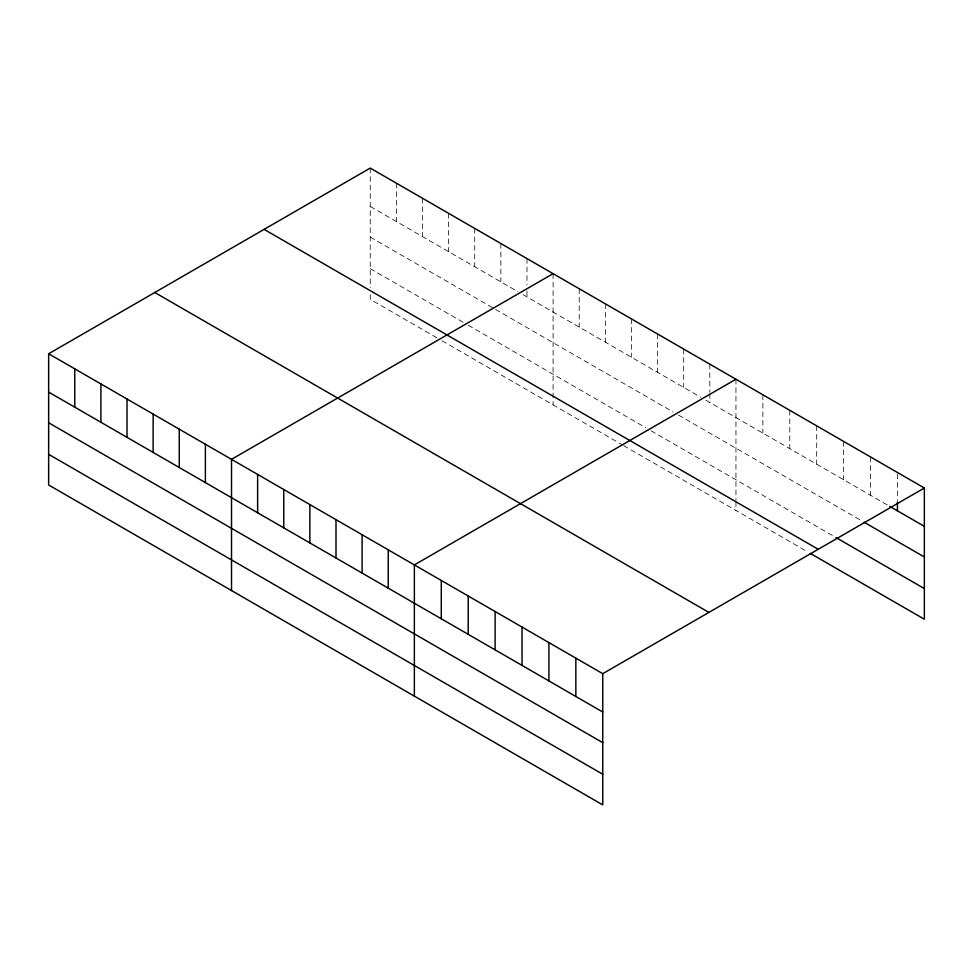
<?xml version="1.0" encoding="UTF-8"?>
<svg xmlns="http://www.w3.org/2000/svg" width="973" height="973" viewBox="0 0 973 973"><rect width="100%" height="100%" fill="white"/><g stroke="black" fill="none" stroke-linecap="round" stroke-linejoin="round"><path stroke-width="0.73" stroke-dasharray="4.87 3.65" d="M370.239 206.434L517.831 291.645M523.048 294.661L700.682 397.215M705.912 400.231L888.471 505.632M370.239 237.084L494.32 308.721M495.622 309.475L673.255 412.029M678.485 415.045L862.832 521.479M370.239 268.67L462.978 322.209M468.195 325.225L645.829 427.779M651.059 430.796L834.639 536.78M436.853 337.777L370.239 299.319L370.239 293.481M442.07 340.793L622.319 444.856M623.62 445.61L807.724 551.898M897.434 473.948L897.434 500.487M870.519 456.933L870.519 495.269M843.603 441.401L843.603 479.725M816.7 425.858L816.7 464.194M789.784 410.326L789.784 448.65M762.868 394.783L762.868 433.119M735.953 379.239L735.953 500.244M735.953 501.703L735.953 510.46M709.828 364.157L709.828 392.18M709.828 393.651L709.828 402.494M683.703 349.076L683.703 387.412M657.59 333.994L657.59 372.331M631.465 318.913L631.465 357.249M605.34 303.831L605.34 342.168M579.215 288.75L579.215 327.086M553.09 273.668L553.09 404.89M526.977 258.587L526.977 285.125M526.977 291.024L526.977 296.923M500.852 243.505L500.852 281.842M474.727 228.424L474.727 266.76M448.602 213.342L448.602 251.679M422.477 198.261L422.477 236.597M396.364 183.179L396.364 221.516M370.239 168.098L370.239 287.643"/><path stroke-width="1.46" d="M602.761 742.667L602.761 673.681L48.65 353.771L48.65 484.98L602.761 804.902L602.761 742.667L48.65 422.756M810.29 553.382L924.35 619.229L924.35 488.02L370.239 168.098L48.65 353.771M553.09 273.668L231.513 459.341L231.513 590.562M735.953 379.239L414.364 564.912L414.364 696.133M602.761 673.681L924.35 488.02M889.748 506.374L924.35 526.344M864.109 522.221L924.35 556.994M835.916 537.522L924.35 588.58M264.109 229.373L818.232 549.283M154.768 292.496L708.891 612.406M48.65 392.095L602.761 712.017M48.65 454.33L602.761 774.253M897.434 501.959L897.434 510.813M575.846 658.137L575.846 696.473M548.93 642.606L548.93 680.942M522.027 627.062L522.027 665.398M495.111 611.531L495.111 649.855M468.195 595.987L468.195 634.323M441.28 580.443L441.28 618.779M388.239 549.83L388.239 588.166M362.114 534.749L362.114 573.085M336.001 519.667L336.001 558.003M309.876 504.586L309.876 542.922M283.751 489.504L283.751 527.84M257.626 474.423L257.626 512.759M205.388 444.26L205.388 482.584M179.263 429.178L179.263 467.502M153.138 414.097L153.138 452.421M127.013 399.015L127.013 437.339M100.9 383.934L100.9 422.258M74.775 368.852L74.775 407.176"/></g></svg>
